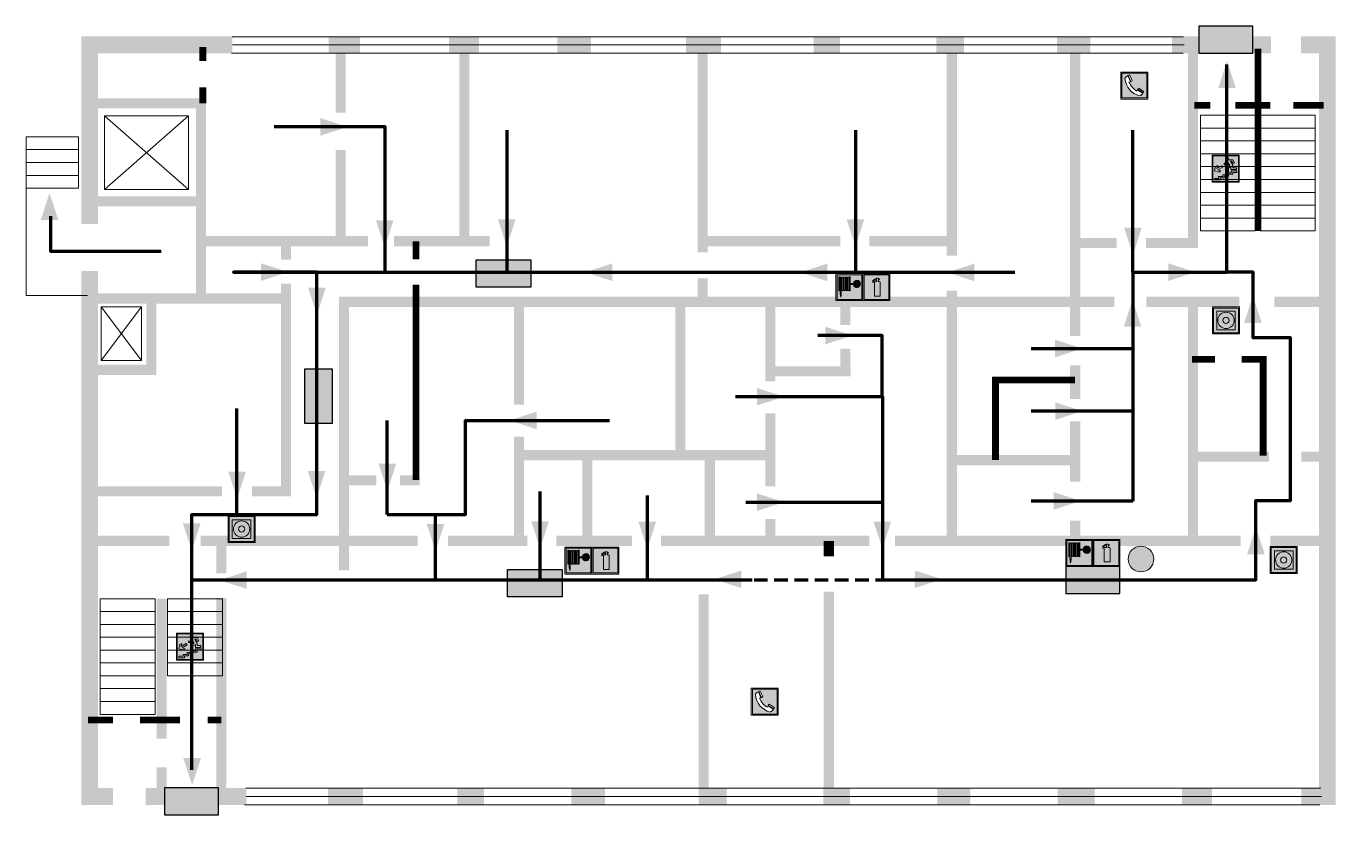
# Model space of a CAD drawing. Header units: millimetres. Extents: x 13114 to 67229, y 22859 to 38520.
# Drawn here: x 28892.5 to 29281.1, y 31337.9 to 31571.9 of the extents above; entities that cross this region are included whole.
import ezdxf

# ---------------------------------------------------------------- set-up
doc = ezdxf.new("R2010")
doc.units = ezdxf.units.MM
doc.linetypes.add('{ Wide Dash }', pattern=[12, 4, -2, 4, -2])
doc.layers.add('План_Штампы', color=7, linetype='Continuous')

# ---------------------------------------------------------------- blocks, each defined once
blk = doc.blocks.new('A$C7B4425F7')
at = {"true_color": 0xffffff}
blk.add_hatch(color=7, dxfattribs=at).paths.add_polyline_path([(0, 0), (-16, 0), (-16, -8), (0, -8)])
h = blk.add_hatch(color=126)
h.paths.add_polyline_path([(-0.2, -0.2), (-15.8, -0.2), (-15.8, -7.8), (-0.2, -7.8)])
h.paths.add_polyline_path([(-11.76, -2.03), (-11.76, -3.66), (-11.17, -3.66, -0.568275), (-11.17, -6.18), (-12.58, -6.18), (-12.58, -2.03)], flags=16)
h.paths.add_polyline_path([(-13.33, -4.12, -0.495768), (-13.59, -6.18), (-15.03, -6.18), (-15.03, -2.03), (-13.59, -2.03, -0.487973)], flags=16)
h.paths.add_polyline_path([(-10.25, -2.03), (-9.48, -2.03), (-9.48, -6.18), (-10.25, -6.18)], flags=16)
h.paths.add_polyline_path([(-13.84, -3.69), (-14.24, -3.69), (-14.24, -3.03), (-13.9, -3.03, -0.692621)], flags=0)
h.paths.add_polyline_path([(-9.15, -2.03), (-8.4, -2.03), (-8.04, -3.07), (-7.68, -2.03), (-6.93, -2.03), (-7.64, -4.1), (-6.93, -6.18), (-7.68, -6.18), (-8.04, -5.14), (-8.4, -6.18), (-9.15, -6.18), (-8.44, -4.1)], flags=16)
h.paths.add_polyline_path([(-11.76, -4.46), (-11.42, -4.46, -0.692621), (-11.36, -5.12), (-11.76, -5.12)], flags=0)
h.paths.add_polyline_path([(-13.9, -5.2), (-14.24, -5.2), (-14.24, -4.55), (-13.84, -4.55, -0.708038)], flags=0)
edge = h.paths.add_edge_path(flags=16)
edge.add_ellipse((-5.51, -4.08), major_axis=(0, 2.05), ratio=0.586184, start_angle=0, end_angle=360)
edge = h.paths.add_edge_path(flags=0)
edge.add_ellipse((-5.51, -4.08), major_axis=(0, 1.14), ratio=0.454828, start_angle=0, end_angle=360)
h.paths.add_polyline_path([(-4.13, -4.96, 0.377264), (-3.48, -4.52, 0.0555), (-3.16, -2.03), (-1.66, -2.03), (-1.66, -4.96), (-0.96, -4.96), (-0.96, -7.01), (-1.75, -7.01), (-1.75, -6.18), (-3.3, -6.18), (-3.3, -7.02), (-4.13, -7.02)], flags=16)
h.paths.add_polyline_path([(-2.73, -2.91), (-2.28, -2.91), (-2.28, -4.96), (-3.05, -4.96, 0.079136)], flags=0)
at = {"color": 126}
blk.add_lwpolyline([(-16, -8), (0, -8), (0, 0), (-16, 0)], close=True, dxfattribs=at)
blk = doc.blocks.new('вниз 3')
at = {"lineweight": 0, "true_color": 0xffffff}
h = blk.add_hatch(color=7, dxfattribs=at)
h.dxf.hatch_style = 1
h.paths.add_polyline_path([(40997.5, -4475.69), (40997.25, -4475.28), (40995.76, -4476.15), (40995.97, -4475.23), (40995.39, -4475.56), (40995.05, -4476.83), (40996.33, -4477.17), (40996.91, -4476.83), (40996, -4476.55)], flags=0)
h.paths.add_polyline_path([(40999.81, -4473.95), (41000.22, -4473.95), (41000.64, -4474.67), (41001.03, -4474.43), (41000.46, -4473.49), (41000.42, -4473.49), (40999.43, -4473.49), (40998.68, -4473.92), (40998.68, -4474.57), (40997.88, -4474.57), (40997.88, -4475), (40999.14, -4475), (40999.14, -4474.43), (40999.14, -4474.38), (40999.59, -4475.15), (40998.72, -4475.67), (40998.72, -4477.06), (40999.24, -4477.06), (40999.24, -4475.96), (40999.95, -4475.56), (40999.95, -4476.43), (41001.61, -4476.43), (41001.61, -4475.88), (41000.47, -4475.88), (41000.47, -4475.12)], flags=0)
h.paths.add_polyline_path([(40999.2, -4473.24, 1), (40998.35, -4473.24, 1)], flags=0)
h.paths.add_polyline_path([(41000.46, -4477.26), (41001.69, -4477.26), (41001.69, -4476.84), (41000.03, -4476.84), (41000.03, -4477.39), (40998.78, -4477.39), (40998.78, -4477.95), (40997.53, -4477.95), (40997.53, -4478.5), (40996.29, -4478.5), (40996.29, -4479.06), (40995.05, -4479.06), (40995.05, -4479.48), (40995.29, -4479.48), (40996.72, -4479.48), (40996.72, -4478.92), (40997.97, -4478.92), (40997.97, -4478.36), (40999.2, -4478.36), (40999.2, -4477.81), (41000.46, -4477.81)], flags=0)
h.paths.add_polyline_path([(41002.37, -4472.17), (40994.37, -4472.17), (40994.37, -4480.17), (41002.37, -4480.17)])
h.paths.add_polyline_path([(41002.16, -4479.96), (40994.57, -4479.96), (40994.57, -4472.37), (41002.16, -4472.37)], flags=16)
h.paths.add_polyline_path([(41001.61, -4475.88), (41001.61, -4476.43), (40999.95, -4476.43), (40999.95, -4475.56), (40999.24, -4475.96), (40999.24, -4477.06), (40998.72, -4477.06), (40998.72, -4475.67), (40999.59, -4475.15), (40999.14, -4474.38), (40999.14, -4474.43), (40999.14, -4475), (40997.88, -4475), (40997.88, -4474.57), (40998.68, -4474.57), (40998.68, -4473.92), (40999.43, -4473.49), (41000.42, -4473.49), (41000.46, -4473.49), (41001.03, -4474.43), (41000.64, -4474.67), (41000.22, -4473.95), (40999.81, -4473.95), (41000.47, -4475.12), (41000.47, -4475.88)], flags=0)
h.paths.add_polyline_path([(41001.69, -4476.84), (41001.69, -4477.26), (41000.46, -4477.26), (41000.46, -4477.81), (40999.2, -4477.81), (40999.2, -4478.36), (40997.97, -4478.36), (40997.97, -4478.92), (40996.72, -4478.92), (40996.72, -4479.48), (40995.05, -4479.48), (40995.05, -4479.06), (40996.29, -4479.06), (40996.29, -4478.5), (40997.53, -4478.5), (40997.53, -4477.95), (40998.78, -4477.95), (40998.78, -4477.39), (41000.03, -4477.39), (41000.03, -4476.84)], flags=0)
h.paths.add_polyline_path([(40998.35, -4473.24, -1), (40999.2, -4473.24, -1)], flags=0)
h.paths.add_polyline_path([(40997.5, -4475.69), (40996, -4476.55), (40996.91, -4476.83), (40996.33, -4477.17), (40995.05, -4476.83), (40995.39, -4475.56), (40995.97, -4475.23), (40995.76, -4476.15), (40997.25, -4475.28)], flags=0)
at = {"lineweight": 0}
h = blk.add_hatch(color=126, dxfattribs=at)
h.dxf.hatch_style = 1
h.paths.add_polyline_path([(41002.16, -4472.37), (40994.57, -4472.37), (40994.57, -4479.96), (41002.16, -4479.96)])
h.paths.add_polyline_path([(40995.97, -4475.23), (40995.76, -4476.15), (40997.25, -4475.28), (40997.5, -4475.69), (40996, -4476.55), (40996.91, -4476.83), (40996.33, -4477.17), (40995.05, -4476.83), (40995.39, -4475.56)], flags=16)
h.paths.add_polyline_path([(40997.88, -4474.57), (40998.68, -4474.57), (40998.68, -4473.92), (40999.43, -4473.49), (41000.42, -4473.49), (41000.46, -4473.49), (41001.03, -4474.43), (41000.64, -4474.67), (41000.22, -4473.95), (40999.81, -4473.95), (41000.47, -4475.12), (41000.47, -4475.88), (41001.61, -4475.88), (41001.61, -4476.43), (40999.95, -4476.43), (40999.95, -4475.56), (40999.24, -4475.96), (40999.24, -4477.06), (40998.72, -4477.06), (40998.72, -4475.67), (40999.59, -4475.15), (40999.14, -4474.38), (40999.14, -4474.43), (40999.14, -4475), (40997.88, -4475)], flags=16)
h.paths.add_polyline_path([(40998.35, -4473.24, -1), (40999.2, -4473.24, -1)], flags=16)
h.paths.add_polyline_path([(40997.53, -4477.95), (40998.78, -4477.95), (40998.78, -4477.39), (41000.03, -4477.39), (41000.03, -4476.84), (41001.69, -4476.84), (41001.69, -4477.26), (41000.46, -4477.26), (41000.46, -4477.81), (40999.2, -4477.81), (40999.2, -4478.36), (40997.97, -4478.36), (40997.97, -4478.92), (40996.72, -4478.92), (40996.72, -4479.48), (40995.05, -4479.48), (40995.05, -4479.06), (40996.29, -4479.06), (40996.29, -4478.5), (40997.53, -4478.5)], flags=16)
at = {"lineweight": 0, "true_color": 0xffffff}
h = blk.add_hatch(color=7, dxfattribs=at)
h.dxf.hatch_style = 1
h.paths.add_polyline_path([(40999.2, -4473.24, 1), (40998.35, -4473.24, 1)])
h.paths.add_polyline_path([(40999.81, -4473.95), (41000.22, -4473.95), (41000.64, -4474.67), (41001.03, -4474.43), (41000.46, -4473.49), (41000.42, -4473.49), (40999.43, -4473.49), (40998.68, -4473.92), (40998.68, -4474.57), (40997.88, -4474.57), (40997.88, -4475), (40999.14, -4475), (40999.14, -4474.43), (40999.14, -4474.38), (40999.59, -4475.15), (40998.72, -4475.67), (40998.72, -4477.06), (40999.24, -4477.06), (40999.24, -4475.96), (40999.95, -4475.56), (40999.95, -4476.43), (41001.61, -4476.43), (41001.61, -4475.88), (41000.47, -4475.88), (41000.47, -4475.12)])
h.paths.add_polyline_path([(40999.2, -4477.81), (41000.46, -4477.81), (41000.46, -4477.26), (41001.69, -4477.26), (41001.69, -4476.84), (41000.03, -4476.84), (41000.03, -4477.39), (40998.78, -4477.39), (40998.78, -4477.95), (40997.53, -4477.95), (40997.53, -4478.5), (40996.29, -4478.5), (40996.29, -4479.06), (40995.05, -4479.06), (40995.05, -4479.48), (40995.29, -4479.48), (40996.72, -4479.48), (40996.72, -4478.92), (40997.97, -4478.92), (40997.97, -4478.36), (40999.2, -4478.36)])
h.paths.add_polyline_path([(40997.5, -4475.69), (40997.25, -4475.28), (40995.76, -4476.15), (40995.97, -4475.23), (40995.39, -4475.56), (40995.05, -4476.83), (40996.33, -4477.17), (40996.91, -4476.83), (40996, -4476.55)])
at = {"color": 126, "lineweight": 0}
for points in [[(40994.37, -4472.17), (41002.37, -4472.17), (41002.37, -4480.17), (40994.37, -4480.17)], [(40994.57, -4472.37), (41002.16, -4472.37), (41002.16, -4479.96), (40994.57, -4479.96)]]:
    blk.add_lwpolyline(points, close=True, dxfattribs=at)
for points in [[(40995.05, -4476.83), (40995.39, -4475.56), (40995.97, -4475.23), (40995.76, -4476.15), (40997.25, -4475.28), (40997.5, -4475.69), (40996, -4476.55), (40996.91, -4476.83), (40996.33, -4477.17), (40995.05, -4476.83)], [(40999.14, -4474.43), (40999.14, -4475), (40997.88, -4475), (40997.88, -4474.57), (40998.68, -4474.57), (40998.68, -4473.92), (40999.43, -4473.49), (41000.42, -4473.49), (41000.46, -4473.49), (41001.03, -4474.43), (41000.64, -4474.67), (41000.22, -4473.95), (40999.81, -4473.95), (41000.47, -4475.12), (41000.47, -4475.88), (41001.61, -4475.88), (41001.61, -4476.43), (40999.95, -4476.43), (40999.95, -4475.56), (40999.24, -4475.96), (40999.24, -4477.06), (40998.72, -4477.06), (40998.72, -4475.67), (40999.59, -4475.15), (40999.14, -4474.38), (40999.14, -4474.43)], [(40995.29, -4479.48), (40995.05, -4479.48), (40995.05, -4479.06), (40996.29, -4479.06), (40996.29, -4478.5), (40997.53, -4478.5), (40997.53, -4477.95), (40998.78, -4477.95), (40998.78, -4477.39), (41000.03, -4477.39), (41000.03, -4476.84), (41001.69, -4476.84), (41001.69, -4477.26), (41000.46, -4477.26), (41000.46, -4477.81), (40999.2, -4477.81), (40999.2, -4478.36), (40997.97, -4478.36), (40997.97, -4478.92), (40996.72, -4478.92), (40996.72, -4479.48), (40995.05, -4479.48)]]:
    blk.add_lwpolyline(points, dxfattribs=at)
blk.add_circle((40998.77, -4473.24), 0.426, dxfattribs=at)
blk = doc.blocks.new('A$C32E8229D')
at = {"true_color": 0xffffff}
blk.add_hatch(color=7, dxfattribs=at).paths.add_polyline_path([(0, 0), (0, -8), (16, -8), (16, 0)])
h = blk.add_hatch(color=126)
h.paths.add_polyline_path([(0.2, -0.2), (15.8, -0.2), (15.8, -7.8), (0.2, -7.8)])
h.paths.add_polyline_path([(13.49, -2.05), (12.08, -2.05), (11.37, -2.63, 0.162397), (11.29, -2.84), (11.29, -3.63), (10.35, -3.63), (10.35, -4.05), (11.68, -4.05), (11.68, -3.48), (12.26, -4.28), (11.29, -5.1), (11.29, -6.78), (11.85, -6.78), (11.85, -5.44), (12.8, -4.64), (12.8, -5.94), (14.46, -5.94), (14.46, -5.39), (13.45, -5.39), (13.45, -3.97), (12.46, -2.59), (13.15, -2.59), (13.69, -3.34), (14.18, -3)], flags=16)
h.paths.add_polyline_path([(10.74, -1.82, 1), (11.8, -1.82, 1)], flags=16)
h.paths.add_polyline_path([(9.39, -3.59), (5.99, -3.59), (6.56, -3.03), (5.91, -3.03), (5.1, -3.83), (5.91, -4.64), (6.56, -4.64), (5.99, -4.09), (9.39, -4.09)], flags=16)
h.paths.add_polyline_path([(4.29, -1.08), (1.72, -1.08), (1.72, -6.6), (4.29, -6.6)], flags=16)
at = {"color": 126}
blk.add_lwpolyline([(16, -8), (0, -8), (0, 0), (16, 0)], close=True, dxfattribs=at)
blk = doc.blocks.new('A$C54414219')
at = {"true_color": 0xffffff}
h = blk.add_hatch(color=7, dxfattribs=at)
h.paths.add_polyline_path([(2.39, -9.45), (2.39, -18.3), (11.23, -18.3), (11.23, -9.45)], flags=0)
h.paths.add_polyline_path([(10.71, -13.87, -1), (2.92, -13.87, -1)], flags=0)
h.paths.add_polyline_path([(8.3, -13.87, -1), (5.33, -13.87, -1)], flags=0)
h.paths.add_polyline_path([(0.41, -7.47), (0.41, -20.27), (13.21, -20.27), (13.21, -7.47)])
h.paths.add_polyline_path([(0.92, -19.77), (12.71, -19.77), (12.71, -7.98), (0.92, -7.98)], flags=16)
h.paths.add_polyline_path([(11.23, -9.45), (11.23, -18.3), (2.39, -18.3), (2.39, -9.45)], flags=0)
at = {"lineweight": 5}
h = blk.add_hatch(color=242, dxfattribs=at)
h.paths.add_polyline_path([(12.71, -7.98), (0.92, -7.98), (0.92, -19.77), (12.71, -19.77)])
h.paths.add_polyline_path([(11.23, -18.3), (2.39, -18.3), (2.39, -9.45), (11.23, -9.45)], flags=16)
h.paths.add_polyline_path([(10.71, -13.87, -1), (2.92, -13.87, -1)], flags=0)
h.paths.add_polyline_path([(8.3, -13.87, -1), (5.33, -13.87, -1)], flags=0)
at = {"true_color": 0xffffff}
h = blk.add_hatch(color=7, dxfattribs=at)
h.paths.add_polyline_path([(2.39, -9.45), (2.39, -18.3), (11.23, -18.3), (11.23, -9.45)])
h.paths.add_polyline_path([(10.71, -13.87, -1), (2.92, -13.87, -1)], flags=16)
h.paths.add_polyline_path([(8.3, -13.87, -1), (5.33, -13.87, -1)], flags=0)
at = {"lineweight": 5}
h = blk.add_hatch(color=242, dxfattribs=at)
h.paths.add_polyline_path([(2.92, -13.87, 1), (10.71, -13.87, 1)])
h.paths.add_polyline_path([(8.3, -13.87, -1), (5.33, -13.87, -1)], flags=16)
at = {"color": 242, "lineweight": 5}
for p, q in [((0.41, -20.27), (0.41, -7.47)), ((0.41, -7.47), (13.21, -7.47)), ((0.41, -7.47), (13.21, -7.47)), ((13.21, -20.27), (13.21, -7.47)), ((0.41, -20.27), (13.21, -20.27))]:
    blk.add_line(p, q, dxfattribs=at)
for points in [[(0.92, -7.98), (12.71, -7.98), (12.71, -19.77), (0.92, -19.77)], [(2.39, -9.45), (11.23, -9.45), (11.23, -18.3), (2.39, -18.3)]]:
    blk.add_lwpolyline(points, close=True, dxfattribs=at)
for radius in [3.89, 1.49]:
    blk.add_circle((6.81, -13.87), radius, dxfattribs=at)
blk = doc.blocks.new('A$C37112FD5')
at = {"true_color": 0xf5f5ff}
h = blk.add_hatch(color=7, dxfattribs=at)
h.dxf.hatch_style = 1
h.paths.add_polyline_path([(12.8, -7.4), (0, -7.4), (0, -20.2), (12.8, -20.2)])
h.paths.add_polyline_path([(12.29, -7.91), (12.29, -19.69), (0.51, -19.69), (0.51, -7.91)], flags=16)
h.paths.add_polyline_path([(4.98, -9.04, -0.42597), (5.17, -9.22), (5.17, -12.25), (5.17, -15.29, -0.432244), (4.98, -15.47), (4.83, -15.47, -0.42597), (4.64, -15.29), (4.64, -12.25), (4.64, -9.22, -0.432244), (4.83, -9.04)], flags=0)
h.paths.add_polyline_path([(4.28, -9.22), (4.28, -12.25), (4.28, -15.29, -0.432244), (4.09, -15.47), (3.94, -15.47, -0.42597), (3.75, -15.29), (3.75, -12.25), (3.75, -9.22, -0.432244), (3.94, -9.04), (4.09, -9.04, -0.42597)], flags=0)
h.paths.add_polyline_path([(5.72, -9.04), (5.87, -9.04, -0.42597), (6.06, -9.22), (6.06, -12.25), (6.06, -15.29, -0.432244), (5.87, -15.47), (5.72, -15.47, -0.42597), (5.53, -15.29), (5.53, -12.25), (5.53, -9.22, -0.432244)], flags=0)
h.paths.add_polyline_path([(6.42, -8.9), (6.5, -8.9, -0.42597), (6.69, -9.08), (6.69, -12.03), (8.21, -12.03, -15.824349), (8.21, -12.47), (6.69, -12.47), (6.69, -15.42, -0.432244), (6.5, -15.6), (6.42, -15.6)], flags=0)
h.paths.add_polyline_path([(3.39, -9.22), (3.39, -12.25), (3.39, -15.29, -0.432244), (3.2, -15.47), (3.05, -15.47, -0.42597), (2.85, -15.29), (2.85, -12.25), (2.85, -9.22, -0.432244), (3.05, -9.04), (3.2, -9.04, -0.42597)], flags=0)
h.paths.add_polyline_path([(2.5, -9.22), (2.5, -16.71), (1.96, -16.71), (1.96, -9.22, -0.432244), (2.15, -9.04), (2.31, -9.04, -0.42597)], flags=0)
h.paths.add_polyline_path([(1.61, -8.9), (1.61, -15.6), (1.57, -15.6, -0.42597), (1.37, -15.42), (1.37, -12.03), (1.37, -9.09, -0.432244), (1.57, -8.9)], flags=0)
h.paths.add_polyline_path([(9.76, -10.81), (9.76, -12.03), (8.49, -12.03, -0.336371)], flags=0)
h.paths.add_polyline_path([(8.49, -12.47), (9.76, -12.47), (9.76, -13.7, -0.336371)], flags=0)
h.paths.add_polyline_path([(10.11, -10.81, -0.336371), (11.38, -12.03), (10.11, -12.03)], flags=0)
h.paths.add_polyline_path([(10.11, -12.47), (11.38, -12.47, -0.336371), (10.11, -13.7)], flags=0)
h.paths.add_polyline_path([(2.5, -16.84), (2.5, -17.05), (1.97, -17.05), (1.97, -16.84)], flags=0)
h.paths.add_polyline_path([(2.5, -17.24, -0.033778), (2.24, -18.6, -0.033778), (1.97, -17.24)], flags=0)
h = blk.add_hatch(color=242)
h.dxf.hatch_style = 1
h.paths.add_polyline_path([(12.29, -7.91), (0.51, -7.91), (0.51, -19.69), (12.29, -19.69)])
h.paths.add_polyline_path([(6.42, -15.6), (6.42, -8.9), (6.5, -8.9, -0.42597), (6.69, -9.08), (6.69, -12.03), (8.21, -12.03, -15.824349), (8.21, -12.47), (6.69, -12.47), (6.69, -15.42, -0.432244), (6.5, -15.6)], flags=16)
h.paths.add_polyline_path([(5.87, -15.47), (5.72, -15.47, -0.42597), (5.53, -15.29), (5.53, -12.25), (5.53, -9.22, -0.432244), (5.72, -9.04), (5.87, -9.04, -0.42597), (6.06, -9.22), (6.06, -12.25), (6.06, -15.29, -0.432244)], flags=16)
h.paths.add_polyline_path([(4.98, -15.47), (4.83, -15.47, -0.42597), (4.64, -15.29), (4.64, -12.25), (4.64, -9.22, -0.432244), (4.83, -9.04), (4.98, -9.04, -0.42597), (5.17, -9.22), (5.17, -12.25), (5.17, -15.29, -0.432244)], flags=16)
h.paths.add_polyline_path([(4.09, -15.47), (3.94, -15.47, -0.42597), (3.75, -15.29), (3.75, -12.25), (3.75, -9.22, -0.432244), (3.94, -9.04), (4.09, -9.04, -0.42597), (4.28, -9.22), (4.28, -12.25), (4.28, -15.29, -0.432244)], flags=16)
h.paths.add_polyline_path([(3.2, -15.47), (3.05, -15.47, -0.42597), (2.85, -15.29), (2.85, -12.25), (2.85, -9.22, -0.432244), (3.05, -9.04), (3.2, -9.04, -0.42597), (3.39, -9.22), (3.39, -12.25), (3.39, -15.29, -0.432244)], flags=16)
h.paths.add_polyline_path([(2.5, -17.05), (1.97, -17.05), (1.97, -16.84), (2.5, -16.84)], flags=16)
h.paths.add_polyline_path([(2.5, -17.24, -0.033778), (2.24, -18.6, -0.033778), (1.97, -17.24)], flags=16)
h.paths.add_polyline_path([(2.5, -16.71), (1.96, -16.71), (1.96, -9.22, -0.432244), (2.15, -9.04), (2.31, -9.04, -0.42597), (2.5, -9.22)], flags=16)
h.paths.add_polyline_path([(1.61, -15.6), (1.57, -15.6, -0.42597), (1.37, -15.42), (1.37, -12.03), (1.37, -9.09, -0.432244), (1.57, -8.9), (1.61, -8.9)], flags=16)
h.paths.add_polyline_path([(8.49, -12.47), (9.76, -12.47), (9.76, -13.7, -0.336371)], flags=0)
h.paths.add_polyline_path([(10.11, -13.7), (10.11, -12.47), (11.38, -12.47, -0.336371)], flags=0)
h.paths.add_polyline_path([(8.49, -12.03, -0.336371), (9.76, -10.81), (9.76, -12.03)], flags=0)
h.paths.add_polyline_path([(10.11, -12.03), (10.11, -10.81, -0.336371), (11.38, -12.03)], flags=0)
h = blk.add_hatch(color=7, dxfattribs=at)
h.dxf.hatch_style = 1
h.paths.add_polyline_path([(1.61, -8.9), (1.57, -8.9, 0.432244), (1.37, -9.09), (1.37, -12.03), (1.37, -15.42, 0.42597), (1.57, -15.6), (1.61, -15.6)])
h.paths.add_polyline_path([(2.5, -9.22, 0.42597), (2.31, -9.04), (2.15, -9.04, 0.432244), (1.96, -9.22), (1.96, -16.71), (2.5, -16.71)])
h.paths.add_polyline_path([(2.5, -16.84), (1.97, -16.84), (1.97, -17.05), (2.5, -17.05)])
h.paths.add_polyline_path([(2.5, -17.24), (1.97, -17.24, 0.033778), (2.24, -18.6, 0.033778)])
h.paths.add_polyline_path([(3.39, -12.25), (3.39, -9.22, 0.42597), (3.2, -9.04), (3.05, -9.04, 0.432244), (2.85, -9.22), (2.85, -12.25), (2.85, -15.29, 0.42597), (3.05, -15.47), (3.2, -15.47, 0.432244), (3.39, -15.29)])
h.paths.add_polyline_path([(4.28, -12.25), (4.28, -9.22, 0.42597), (4.09, -9.04), (3.94, -9.04, 0.432244), (3.75, -9.22), (3.75, -12.25), (3.75, -15.29, 0.42597), (3.94, -15.47), (4.09, -15.47, 0.432244), (4.28, -15.29)])
h.paths.add_polyline_path([(5.17, -12.25), (5.17, -9.22, 0.42597), (4.98, -9.04), (4.83, -9.04, 0.432244), (4.64, -9.22), (4.64, -12.25), (4.64, -15.29, 0.42597), (4.83, -15.47), (4.98, -15.47, 0.432244), (5.17, -15.29)])
h.paths.add_polyline_path([(6.06, -12.25), (6.06, -9.22, 0.42597), (5.87, -9.04), (5.72, -9.04, 0.432244), (5.53, -9.22), (5.53, -12.25), (5.53, -15.29, 0.42597), (5.72, -15.47), (5.87, -15.47, 0.432244), (6.06, -15.29)])
h.paths.add_polyline_path([(6.69, -12.47), (8.21, -12.47, 15.824349), (8.21, -12.03), (6.69, -12.03), (6.69, -9.08, 0.42597), (6.5, -8.9), (6.42, -8.9), (6.42, -15.6), (6.5, -15.6, 0.432244), (6.69, -15.42)])
h.paths.add_polyline_path([(8.49, -12.47), (9.76, -12.47), (9.76, -13.7, -0.336371)], flags=16)
h.paths.add_polyline_path([(8.49, -12.03, -0.336371), (9.76, -10.81), (9.76, -12.03)], flags=16)
h.paths.add_polyline_path([(10.11, -12.47), (11.38, -12.47, -0.336371), (10.11, -13.7)], flags=16)
h.paths.add_polyline_path([(10.11, -12.03), (10.11, -10.81, -0.336371), (11.38, -12.03)], flags=16)
h = blk.add_hatch(color=242)
h.dxf.hatch_style = 1
h.paths.add_polyline_path([(9.76, -10.81, 0.336371), (8.49, -12.03), (9.76, -12.03)])
h.paths.add_polyline_path([(10.11, -10.81), (10.11, -12.03), (11.38, -12.03, 0.336371)])
h.paths.add_polyline_path([(11.38, -12.47), (10.11, -12.47), (10.11, -13.7, 0.336371)])
h.paths.add_polyline_path([(9.76, -12.47), (8.49, -12.47, 0.336371), (9.76, -13.7)])
at = {"color": 242, "lineweight": 5}
for p, q in [((0, -20.2), (0, -7.4)), ((0, -7.4), (12.8, -7.4)), ((1.37, -12.03), (1.37, -9.08)), ((1.37, -12.03), (1.37, -15.42)), ((1.57, -8.9), (1.61, -8.9)), ((1.61, -8.9), (1.61, -15.6)), ((1.96, -16.71), (1.96, -9.22)), ((2.15, -9.04), (2.31, -9.04)), ((2.5, -16.71), (2.5, -9.22)), ((2.85, -12.25), (2.85, -9.22)), ((2.85, -12.25), (2.85, -15.29)), ((3.05, -9.04), (3.2, -9.04)), ((3.39, -12.25), (3.39, -9.22)), ((3.39, -12.25), (3.39, -15.29)), ((3.75, -12.25), (3.75, -9.22)), ((3.75, -12.25), (3.75, -15.29)), ((3.94, -9.04), (4.09, -9.04)), ((4.28, -12.25), (4.28, -9.22)), ((4.28, -12.25), (4.28, -15.29)), ((4.64, -12.25), (4.64, -9.22)), ((4.64, -12.25), (4.64, -15.29)), ((4.83, -9.04), (4.98, -9.04)), ((5.17, -12.25), (5.17, -9.22)), ((5.17, -12.25), (5.17, -15.29)), ((5.53, -12.25), (5.53, -9.22)), ((5.53, -12.25), (5.53, -15.29)), ((5.72, -9.04), (5.87, -9.04)), ((6.06, -12.25), (6.06, -9.22)), ((6.06, -12.25), (6.06, -15.29)), ((6.42, -8.9), (6.42, -15.6)), ((6.5, -8.9), (6.42, -8.9)), ((6.69, -12.03), (6.69, -9.08)), ((8.21, -12.03), (6.69, -12.03)), ((9.76, -12.03), (8.49, -12.03)), ((9.76, -10.81), (9.76, -12.03)), ((10.11, -10.81), (10.11, -12.03)), ((11.38, -12.03), (10.11, -12.03)), ((12.8, -20.2), (12.8, -7.4)), ((1.57, -15.6), (1.61, -15.6)), ((1.96, -16.71), (2.5, -16.71)), ((1.97, -16.84), (2.5, -16.84)), ((1.97, -17.05), (1.97, -16.84)), ((2.5, -17.05), (1.97, -17.05)), ((1.97, -17.24), (2.5, -17.24)), ((2.5, -16.84), (2.5, -17.05)), ((3.05, -15.47), (3.2, -15.47)), ((3.94, -15.47), (4.09, -15.47)), ((4.83, -15.47), (4.98, -15.47)), ((5.72, -15.47), (5.87, -15.47)), ((6.42, -15.6), (6.5, -15.6)), ((8.21, -12.47), (6.69, -12.47)), ((6.69, -12.47), (6.69, -15.42)), ((9.76, -12.47), (8.49, -12.47)), ((9.76, -12.47), (9.76, -13.7)), ((11.38, -12.47), (10.11, -12.47)), ((10.11, -12.47), (10.11, -13.7)), ((0, -20.2), (12.8, -20.2))]:
    blk.add_line(p, q, dxfattribs=at)
blk.add_lwpolyline([(0.51, -7.91), (12.29, -7.91), (12.29, -19.69), (0.51, -19.69)], close=True, dxfattribs=at)
for centre, radius, start, end in [((1.56, -9.09), 0.182, 87.10267, 180.60715), ((2.15, -9.22), 0.182, 87.10267, 180.60715), ((2.32, -9.22), 0.182, 359.39285, 92.89733), ((3.04, -9.22), 0.182, 87.10267, 180.60715), ((3.21, -9.22), 0.182, 359.39285, 92.89733), ((3.93, -9.22), 0.182, 87.10267, 180.60715), ((4.1, -9.22), 0.182, 359.39285, 92.89733), ((4.82, -9.22), 0.182, 87.10267, 180.60715), ((4.99, -9.22), 0.182, 359.39285, 92.89733), ((5.71, -9.22), 0.182, 87.10267, 180.60715), ((5.88, -9.22), 0.182, 359.39285, 92.89733), ((6.51, -9.09), 0.182, 359.39285, 92.89733), ((9.93, -12.25), 1.74, 187.23185, 172.76815), ((9.93, -12.25), 1.46, 96.99266, 171.35851), ((9.93, -12.25), 1.46, 8.64149, 83.00734), ((1.56, -15.42), 0.182, 179.39285, 272.89733), ((12.17, -15.98), 10.27, 187.04098, 194.7793), ((-7.7, -15.98), 10.27, 345.2207, 352.95902), ((3.04, -15.29), 0.182, 179.39285, 272.89733), ((3.21, -15.29), 0.182, 267.10267, 0.60715), ((3.93, -15.29), 0.182, 179.39285, 272.89733), ((4.1, -15.29), 0.182, 267.10267, 0.60715), ((4.82, -15.29), 0.182, 179.39285, 272.89733), ((4.99, -15.29), 0.182, 267.10267, 0.60715), ((5.71, -15.29), 0.182, 179.39285, 272.89733), ((5.88, -15.29), 0.182, 267.10267, 0.60715), ((6.51, -15.42), 0.182, 267.10267, 0.60715), ((9.93, -12.25), 1.46, 188.64149, 263.00734), ((9.93, -12.25), 1.46, 276.99266, 351.35851)]:
    blk.add_arc(centre, radius, start, end, dxfattribs=at)
blk = doc.blocks.new('A$C3AD82952')
at = {"true_color": 0xf5f5ff}
h = blk.add_hatch(color=7, dxfattribs=at)
h.dxf.hatch_style = 1
h.paths.add_polyline_path([(8.21, 8.73, 0.414214), (7.89, 9.05), (7.22, 9.05), (7.22, 9.92), (7.59, 9.92, 1), (7.57, 10.36), (7.22, 10.36), (7.22, 10.6), (6.43, 10.6), (6.43, 10.36), (6.01, 10.36), (4.74, 9.59), (4.74, 8.69), (4.98, 8.73), (4.98, 9.26), (6.12, 9.91), (6.43, 9.91), (6.43, 9.05), (5.76, 9.05, 0.414214), (5.44, 8.73), (5.44, 2.2), (8.21, 2.2)], flags=0)
h.paths.add_polyline_path([(12.8, 12.8), (0, 12.8), (0, 0), (12.8, 0)])
h.paths.add_polyline_path([(0.51, 12.29), (12.29, 12.29), (12.29, 0.51), (0.51, 0.51)], flags=16)
h.paths.add_polyline_path([(4.74, 9.59), (6.01, 10.36), (6.43, 10.36), (6.43, 10.6), (7.22, 10.6), (7.22, 10.36), (7.59, 10.36, -0.94586), (7.59, 9.92), (7.22, 9.92), (7.22, 9.05), (7.89, 9.05, -0.414214), (8.21, 8.73), (8.21, 2.2), (5.44, 2.2), (5.44, 8.73, -0.414214), (5.76, 9.05), (6.43, 9.05), (6.43, 9.91), (6.12, 9.91), (4.98, 9.26), (4.98, 8.73), (4.74, 8.69)], flags=0)
h = blk.add_hatch(color=242)
h.dxf.hatch_style = 1
h.paths.add_polyline_path([(12.29, 12.29), (0.51, 12.29), (0.51, 0.51), (12.29, 0.51)])
h.paths.add_polyline_path([(4.74, 8.69), (4.74, 9.59), (6.01, 10.36), (6.43, 10.36), (6.43, 10.6), (7.22, 10.6), (7.22, 10.36), (7.59, 10.36, -0.94586), (7.59, 9.92), (7.22, 9.92), (7.22, 9.05), (7.89, 9.05, -0.414214), (8.21, 8.73), (8.21, 2.2), (5.44, 2.2), (5.44, 8.73, -0.414214), (5.76, 9.05), (6.43, 9.05), (6.43, 9.91), (6.12, 9.91), (4.98, 9.26), (4.98, 8.73)], flags=16)
h = blk.add_hatch(color=7, dxfattribs=at)
h.dxf.hatch_style = 1
h.paths.add_polyline_path([(8.21, 8.73, 0.414214), (7.89, 9.05), (7.22, 9.05), (7.22, 9.92), (7.59, 9.92, 1), (7.57, 10.36), (7.22, 10.36), (7.22, 10.6), (6.43, 10.6), (6.43, 10.36), (6.01, 10.36), (4.74, 9.59), (4.74, 8.69), (4.98, 8.73), (4.98, 9.26), (6.12, 9.91), (6.43, 9.91), (6.43, 9.05), (5.76, 9.05, 0.414214), (5.44, 8.73), (5.44, 2.2), (8.21, 2.2)])
at = {"color": 242, "lineweight": 5}
for p, q in [((0, 0), (0, 12.8)), ((0, 12.8), (12.8, 12.8)), ((12.8, 0), (12.8, 12.8)), ((6.01, 10.36), (4.74, 9.59)), ((4.74, 9.59), (4.74, 8.69)), ((4.74, 8.69), (4.98, 8.73)), ((4.98, 9.26), (6.12, 9.91)), ((4.98, 8.73), (4.98, 9.26)), ((5.44, 2.2), (5.44, 8.73)), ((5.76, 9.05), (6.43, 9.05)), ((6.01, 10.36), (6.43, 10.36)), ((6.12, 9.91), (6.43, 9.91)), ((7.22, 10.6), (6.43, 10.6)), ((6.43, 10.6), (6.43, 10.36)), ((6.43, 9.91), (6.43, 9.05)), ((7.22, 10.36), (7.22, 10.6)), ((7.59, 10.36), (7.22, 10.36)), ((7.22, 9.05), (7.22, 9.92)), ((7.59, 9.92), (7.22, 9.92)), ((7.89, 9.05), (7.22, 9.05)), ((8.21, 2.2), (8.21, 8.73)), ((0, 0), (12.8, 0)), ((5.44, 2.2), (8.21, 2.2))]:
    blk.add_line(p, q, dxfattribs=at)
blk.add_lwpolyline([(0.51, 12.29), (12.29, 12.29), (12.29, 0.51), (0.51, 0.51)], close=True, dxfattribs=at)
for centre, radius, start, end in [((5.76, 8.73), 0.32, 90, 180), ((7.58, 10.14), 0.223, 273.18746, 86.81254), ((7.89, 8.73), 0.32, 0, 90)]:
    blk.add_arc(centre, radius, start, end, dxfattribs=at)
blk = doc.blocks.new('A$C7B8C2D5B')
at = {"lineweight": 0}
h = blk.add_hatch(color=5, dxfattribs=at)
h.dxf.hatch_style = 1
h.paths.add_polyline_path([(1.4, -3.02, 1), (-2.11, -3.02, 1)])
at = {"color": 5, "lineweight": 0}
blk.add_circle((-0.36, -3.02), 1.75, dxfattribs=at)
blk = doc.blocks.new('A$C456E1F9C')
at = {"lineweight": 5}
h = blk.add_hatch(color=242, dxfattribs=at)
h.paths.add_polyline_path([(0.51, -1.47), (0.51, -13.26), (12.29, -13.26), (12.29, -1.47)])
h.paths.add_polyline_path([(5.42, -4.95, -0.254479), (4.78, -5.4), (3.52, -2.53, -0.209735), (4.23, -2.4)], flags=16)
h.paths.add_polyline_path([(8.53, -8.6), (10.87, -10.17), (10.54, -10.76), (8.03, -9.13, -0.192251)], flags=16)
h.paths.add_polyline_path([(4.61, -5.49, 0.005518), (3.87, -5.72, 0.128647), (7.49, -10.01, 0.00809), (7.83, -9.33), (10.47, -10.97, -0.16736), (8.99, -12.25, -0.327862), (1.95, -3.95, -0.166952), (3.36, -2.62)], flags=16)
at = {"color": 242, "lineweight": 5}
for p, q in [((0, -13.77), (0, -0.97)), ((12.8, -0.97), (0, -0.97)), ((4.61, -5.49), (3.36, -2.62)), ((3.52, -2.53), (4.78, -5.4)), ((4.23, -2.4), (5.42, -4.95)), ((12.8, -13.77), (12.8, -0.97)), ((7.83, -9.33), (10.47, -10.97)), ((8.03, -9.13), (10.54, -10.76)), ((10.81, -10.12), (8.53, -8.6)), ((10.54, -10.76), (10.8, -10.3)), ((10.8, -10.3), (10.81, -10.12)), ((0, -13.77), (12.8, -13.77))]:
    blk.add_line(p, q, dxfattribs=at)
blk.add_lwpolyline([(0.51, -1.47), (12.29, -1.47), (12.29, -13.26), (0.51, -13.26)], close=True, dxfattribs=at)
for centre, radius, start, end in [((4.59, -5.34), 2.99, 114.28453, 152.19739), ((11.12, -3.31), 9.19, 183.99153, 256.60086), ((4.02, -3.27), 0.891, 76.32839, 123.70924), ((14.98, -39.1), 35.17, 107.14873, 108.41345), ((13.86, -0.94), 11.08, 205.55365, 234.87622), ((4.68, -4.59), 0.824, 276.9621, 334.07228), ((-13.31, 0.8), 23.44, 332.54871, 334.40268), ((8.94, -9.5), 0.989, 114.40924, 157.93883), ((7.87, -9.46), 3, 291.92908, 329.9329)]:
    blk.add_arc(centre, radius, start, end, dxfattribs=at)

msp = doc.modelspace()

# ---------------------------------------------------------------- linework, layer by layer
at = {"lineweight": 0}
for points, const_width in [([(28911.37, 31513.2), (28911.37, 31566.37), (28953.7, 31566.37)], 5), ([(28944.94, 31561.55), (28944.94, 31565.7)], 2), ([(28982.26, 31566.37), (28991.55, 31566.37)], 5), ([(28985.86, 31546.22), (28985.86, 31564.43)], 3), ([(29017.97, 31566.37), (29026.9, 31566.37)], 5), ([(29022.54, 31508.11), (29022.54, 31566.39)], 3), ([(29050.1, 31566.37), (29060.1, 31566.37)], 5), ([(29088.31, 31566.37), (29098.66, 31566.37)], 5), ([(29093.23, 31504.77), (29093.23, 31565.77)], 3), ([(29126.16, 31566.37), (29134.01, 31566.37)], 5), ([(29162.58, 31566.37), (29170.79, 31566.37)], 5), ([(29167.17, 31503.83), (29167.17, 31565.74)], 3), ([(29198.39, 31566.37), (29208.24, 31566.37)], 5), ([(29232.44, 31566.37), (29243.64, 31566.37)], 5), ([(29238.72, 31566.37), (29238.72, 31506.08)], 3), ([(29253.94, 31566.37), (29261.89, 31566.37)], 5), ([(29257.99, 31511.17), (29257.99, 31565.19)], 2), ([(29270.74, 31566.37), (29278.58, 31566.37), (29278.58, 31475.63)], 5), ([(28944.94, 31549.02), (28944.94, 31553.73)], 2), ([(28912.94, 31549.02), (28944.38, 31549.02), (28944.38, 31491.11), (28910.08, 31491.11), (28929.64, 31491.11), (28929.64, 31469.94), (28911.01, 31469.94), (28931.16, 31469.94)], 3), ([(29239.08, 31548.41), (29243.9, 31548.41)], 2), ([(29251.28, 31548.41), (29261.65, 31548.41)], 2), ([(29268.5, 31548.41), (29277.48, 31548.41)], 2), ([(28985.86, 31508.11), (28985.86, 31535.15)], 3), ([(28944.38, 31519.96), (28912.18, 31519.96)], 3), ([(28969.64, 31502.62), (28969.64, 31508.11), (28945.26, 31508.11), (28993.92, 31508.11)], 3), ([(29001.67, 31508.11), (29030, 31508.11)], 3), ([(29008.18, 31508.11), (29008.18, 31502.68)], 2), ([(28918.32, 31343.39), (28911.37, 31343.39), (28911.37, 31499.23)], 5), ([(28969.64, 31484.61), (28969.64, 31495.55)], 3), ([(29008.18, 31437.22), (29008.18, 31495.24)], 2), ([(29093.23, 31497.07), (29093.23, 31491.2)], 3), ([(28929.64, 31491.11), (28969.54, 31491.11)], 3), ([(28986.84, 31432.53), (28986.84, 31490.11), (29005.25, 31490.11)], 3), ([(29004.26, 31490.11), (29024.2, 31490.11)], 3), ([(29024.2, 31490.11), (29078.78, 31490.11)], 3), ([(29038.75, 31459.64), (29038.75, 31490.11)], 3), ([(29078.78, 31490.11), (29215.33, 31490.11)], 3), ([(29086.63, 31444.62), (29086.63, 31490.11)], 3), ([(29113.28, 31466.52), (29113.28, 31490.11)], 3), ([(29167.17, 31419.21), (29167.17, 31493.43)], 3), ([(29203.75, 31490.11), (29203.75, 31480.03)], 3), ([(29224.84, 31490.11), (29252.43, 31490.11)], 3), ([(29238.72, 31491.28), (29238.72, 31419.21)], 3), ([(29262.84, 31490.11), (29277.58, 31490.11)], 3), ([(29135.59, 31488.9), (29135.59, 31483.21)], 3), ([(28969.64, 31471.42), (28969.64, 31484.7)], 3), ([(29278.58, 31481.45), (29278.58, 31343.39), (29270.84, 31343.39)], 5), ([(29135.59, 31476.22), (29135.59, 31470.36)], 3), ([(28969.64, 31471.42), (28969.64, 31433.87), (28959.53, 31433.87)], 3), ([(29203.75, 31461.34), (29203.75, 31471.32)], 3), ([(29113.28, 31469.5), (29137.18, 31469.5)], 3), ([(29203.75, 31466.93), (29180.11, 31466.93), (29180.11, 31443.16)], 2), ([(29113.28, 31444.62), (29113.28, 31457.06)], 3), ([(29167.17, 31443.16), (29203.75, 31443.16), (29203.75, 31454.68)], 3), ([(29038.75, 31419.21), (29038.75, 31450.1)], 3), ([(29095.35, 31419.21), (29095.35, 31444.62), (29039.3, 31444.62)], 3), ([(29059, 31419.21), (29059, 31446.19)], 3), ([(29095.35, 31444.62), (29113.28, 31444.62), (29113.28, 31435.41)], 3), ([(29203.75, 31443.16), (29203.75, 31436.76)], 3), ([(29238.72, 31444.18), (29261.22, 31444.18)], 3), ([(29278.58, 31444.18), (29270.83, 31444.18)], 3), ([(28996.44, 31437.19), (28986.84, 31437.19)], 3), ([(29009.26, 31437.19), (29003.41, 31437.19)], 3), ([(28950.61, 31433.87), (28911.44, 31433.87)], 3), ([(28986.84, 31419.21), (28986.84, 31432.53)], 3), ([(29113.28, 31419.21), (29113.28, 31425.71)], 3), ([(29203.75, 31419.21), (29203.75, 31425.24)], 3), ([(28912.07, 31419.21), (28935.05, 31419.21)], 3), ([(28944.31, 31419.21), (28986.49, 31419.21), (28986.49, 31419.21)], 3), ([(28950.41, 31418.73), (28950.41, 31409.55)], 3), ([(28986.84, 31410.47), (28986.84, 31419.21), (29008.73, 31419.21)], 3), ([(29017.68, 31419.21), (29041.26, 31419.21)], 3), ([(29049.79, 31419.21), (29072.23, 31419.21)], 3), ([(29080.9, 31419.21), (29142.64, 31419.21)], 3), ([(29130.67, 31419.21), (29130.67, 31414.57)], 3), ([(29150.3, 31419.21), (29252.83, 31419.21)], 3), ([(29261.69, 31419.21), (29278.22, 31419.21)], 3), ([(28932.75, 31360.49), (28932.75, 31402.07)], 3), ([(28950.41, 31402.3), (28950.41, 31343.39)], 3), ([(29093.52, 31403.37), (29093.52, 31343.39)], 3), ([(29130.67, 31404.09), (29130.67, 31344.12)], 3), ([(28910.92, 31366.09), (28918.31, 31366.09)], 2), ([(28926.3, 31366.09), (28938.13, 31366.09)], 2), ([(28950.41, 31366.09), (28946.41, 31366.09)], 2), ([(28932.75, 31343.98), (28932.75, 31352)], 3), ([(28927.94, 31343.39), (28936.77, 31343.39)], 5), ([(28947.18, 31343.39), (28957.81, 31343.39)], 5), ([(28992.45, 31343.39), (28982.07, 31343.39)], 5), ([(29028.35, 31343.39), (29020.45, 31343.39)], 5), ([(29064.25, 31343.39), (29054.32, 31343.39)], 5), ([(29100.38, 31343.39), (29092.02, 31343.39)], 5), ([(29136.95, 31343.39), (29129.05, 31343.39)], 5), ([(29172.67, 31343.39), (29162.82, 31343.39)], 5), ([(29209.57, 31343.39), (29198.59, 31343.39)], 5), ([(29244.36, 31343.39), (29235.49, 31343.39)], 5)]:
    msp.add_lwpolyline(points, dxfattribs=dict(at, const_width=const_width))
for points in [[(28953.6, 31568.77), (29235.94, 31568.77)], [(28953.7, 31566.37), (29236.04, 31566.37)], [(28953.48, 31563.93), (29235.82, 31563.93)], [(28915.76, 31523.47), (28940.65, 31545.34)], [(28915.76, 31545.34), (28940.65, 31523.47)], [(28892.54, 31539.1), (28892.54, 31491.99), (28910.76, 31491.99)], [(28914.74, 31472.67), (28926.75, 31488.68)], [(28914.74, 31488.68), (28926.75, 31472.67)], [(28957.66, 31345.82), (29276.65, 31345.82)], [(28957.3, 31340.9), (29276.29, 31340.9)], [(28957.81, 31343.39), (29276.81, 31343.39)]]:
    msp.add_lwpolyline(points, dxfattribs=at)
at = {"lineweight": 100}
for points, const_width in [([(29203.75, 31490.11), (29203.75, 31566.37)], 3), ([(29093.23, 31508.11), (29134.06, 31508.11)], 3), ([(29142.68, 31508.11), (29166.79, 31508.11)], 3), ([(29203.14, 31507.58), (29216.04, 31507.58)], 3), ([(29224.74, 31507.58), (29238.28, 31507.58)], 3), ([(29245.21, 31473.06), (29238.46, 31473.06)], 2), ([(29259.53, 31444.53), (29259.53, 31473.06), (29253.12, 31473.06)], 2)]:
    msp.add_lwpolyline(points, dxfattribs=dict(at, const_width=const_width))
at = {"color": 126, "lineweight": 100, "true_color": 0x008754}
for points in [[(29220.9, 31498.89), (29248.7, 31498.89), (29248.7, 31560.5)], [(28998.99, 31498.89), (28998.99, 31542.01), (28966.09, 31542.01)], [(29035.22, 31498.89), (29035.22, 31541.05)], [(29138.68, 31498.89), (29138.68, 31541.05)], [(29220.9, 31498.89), (29220.9, 31541.05)], [(28899.72, 31515.56), (28899.72, 31505.19), (28932.62, 31505.19)], [(28941.7, 31351.29), (28941.7, 31427.02), (28978.78, 31427.02), (28978.78, 31498.89), (28954.06, 31498.89), (29074.3, 31498.89)], [(29074.3, 31498.89), (29185.88, 31498.89)], [(29150.05, 31407.69), (29257.39, 31407.69), (29257.39, 31431.14), (29267.6, 31431.14), (29267.6, 31479.47), (29256.54, 31479.47), (29256.54, 31498.89), (29248.7, 31498.89)], [(29220.9, 31498.89), (29220.9, 31436.99)], [(29146.47, 31462.01), (29146.47, 31480.1), (29127.37, 31480.1)], [(29220.9, 31476.22), (29190.71, 31476.22)], [(29102.93, 31462.03), (29146.54, 31462.03), (29146.54, 31407.69), (29150.05, 31407.69)], [(28954.99, 31427.02), (28954.99, 31458.52)], [(29190.71, 31457.83), (29220.9, 31457.83)], [(28999.67, 31427.02), (29022.83, 31427.02), (29022.83, 31454.96), (29065.56, 31454.96)], [(28999.67, 31427.02), (28999.67, 31454.96)], [(29220.9, 31436.99), (29220.9, 31430.99)], [(29045, 31407.69), (29045, 31433.87)], [(29076.89, 31407.69), (29076.89, 31432.69)], [(29106.04, 31430.69), (29144.24, 31430.69), (29146.54, 31430.69)], [(29220.9, 31430.99), (29190.71, 31430.99)], [(29013.99, 31407.69), (29013.99, 31427.02)], [(28941.7, 31407.69), (29107.91, 31407.69)]]:
    msp.add_lwpolyline(points, dxfattribs=at)
at = {"lineweight": 0}
for points in [[(28915.76, 31545.34), (28940.65, 31545.34), (28940.65, 31523.47), (28915.76, 31523.47)], [(29240.89, 31541.65), (29257.17, 31541.65), (29257.17, 31545.46), (29240.89, 31545.46)], [(29258.65, 31541.65), (29274.93, 31541.65), (29274.93, 31545.46), (29258.65, 31545.46)], [(28892.54, 31535.28), (28908.1, 31535.28), (28908.1, 31539.1), (28892.54, 31539.1)], [(29240.89, 31537.84), (29257.17, 31537.84), (29257.17, 31541.65), (29240.89, 31541.65)], [(29258.65, 31537.84), (29274.93, 31537.84), (29274.93, 31541.65), (29258.65, 31541.65)], [(28892.54, 31531.45), (28908.1, 31531.45), (28908.1, 31535.28), (28892.54, 31535.28)], [(29240.89, 31534.03), (29257.17, 31534.03), (29257.17, 31537.84), (29240.89, 31537.84)], [(29240.89, 31530.22), (29257.17, 31530.22), (29257.17, 31534.03), (29240.89, 31534.03)], [(29258.65, 31534.03), (29274.93, 31534.03), (29274.93, 31537.84), (29258.65, 31537.84)], [(29258.65, 31530.22), (29274.93, 31530.22), (29274.93, 31534.03), (29258.65, 31534.03)], [(28892.54, 31527.63), (28908.1, 31527.63), (28908.1, 31531.45), (28892.54, 31531.45)], [(29240.89, 31526.41), (29257.17, 31526.41), (29257.17, 31530.22), (29240.89, 31530.22)], [(29258.65, 31526.41), (29274.93, 31526.41), (29274.93, 31530.22), (29258.65, 31530.22)], [(28892.54, 31523.81), (28908.1, 31523.81), (28908.1, 31527.63), (28892.54, 31527.63)], [(29240.89, 31522.6), (29257.17, 31522.6), (29257.17, 31526.41), (29240.89, 31526.41)], [(29258.65, 31522.6), (29274.93, 31522.6), (29274.93, 31526.41), (29258.65, 31526.41)], [(29240.89, 31518.79), (29257.17, 31518.79), (29257.17, 31522.6), (29240.89, 31522.6)], [(29258.65, 31518.79), (29274.93, 31518.79), (29274.93, 31522.6), (29258.65, 31522.6)], [(29240.89, 31514.98), (29257.17, 31514.98), (29257.17, 31518.79), (29240.89, 31518.79)], [(29258.65, 31514.98), (29274.93, 31514.98), (29274.93, 31518.79), (29258.65, 31518.79)], [(29240.89, 31511.17), (29257.17, 31511.17), (29257.17, 31514.98), (29240.89, 31514.98)], [(29258.65, 31511.17), (29274.93, 31511.17), (29274.93, 31514.98), (29258.65, 31514.98)], [(28914.74, 31472.67), (28926.75, 31472.67), (28926.75, 31488.68), (28914.74, 31488.68)], [(28914.48, 31398.22), (28930.76, 31398.22), (28930.76, 31402.03), (28914.48, 31402.03)], [(28934.51, 31398.22), (28950.79, 31398.22), (28950.79, 31402.03), (28934.51, 31402.03)], [(28914.48, 31394.41), (28930.76, 31394.41), (28930.76, 31398.22), (28914.48, 31398.22)], [(28934.51, 31394.41), (28950.79, 31394.41), (28950.79, 31398.22), (28934.51, 31398.22)], [(28914.48, 31390.6), (28930.76, 31390.6), (28930.76, 31394.41), (28914.48, 31394.41)], [(28934.51, 31390.6), (28950.79, 31390.6), (28950.79, 31394.41), (28934.51, 31394.41)], [(28914.48, 31386.79), (28930.76, 31386.79), (28930.76, 31390.6), (28914.48, 31390.6)], [(28934.51, 31386.79), (28950.79, 31386.79), (28950.79, 31390.6), (28934.51, 31390.6)], [(28914.48, 31382.98), (28930.76, 31382.98), (28930.76, 31386.79), (28914.48, 31386.79)], [(28934.51, 31382.98), (28950.79, 31382.98), (28950.79, 31386.79), (28934.51, 31386.79)], [(28914.48, 31379.17), (28930.76, 31379.17), (28930.76, 31382.98), (28914.48, 31382.98)], [(28934.51, 31379.17), (28950.79, 31379.17), (28950.79, 31382.98), (28934.51, 31382.98)], [(28914.48, 31375.36), (28930.76, 31375.36), (28930.76, 31379.17), (28914.48, 31379.17)], [(28914.48, 31371.55), (28930.76, 31371.55), (28930.76, 31375.36), (28914.48, 31375.36)], [(28914.48, 31367.74), (28930.76, 31367.74), (28930.76, 31371.55), (28914.48, 31371.55)]]:
    msp.add_lwpolyline(points, close=True, dxfattribs=at)
at = {"color": 126, "linetype": '{ Wide Dash }', "lineweight": 100, "true_color": 0x008754}
for points in [[(29078.67, 31498.89), (29107.48, 31498.89)], [(29108.49, 31407.69), (29147.42, 31407.69)]]:
    msp.add_lwpolyline(points, dxfattribs=at)
at = {"layer": 'План_Штампы', "color": 126, "true_color": 0x008754}
for points in [[(29251.43, 31553.52), (29246.2, 31553.53), (29248.79, 31561.55)], [(28979.84, 31539.38), (28979.85, 31544.61), (28987.87, 31542.02)], [(28902.09, 31514.39), (28896.87, 31514.41), (28899.46, 31522.43)], [(29032.48, 31514.57), (29037.71, 31514.56), (29035.12, 31506.54)], [(29135.94, 31514.57), (29141.17, 31514.56), (29138.58, 31506.54)], [(28996.28, 31514.33), (29001.51, 31514.32), (28998.92, 31506.3)], [(29218.26, 31512.08), (29223.49, 31512.07), (29220.9, 31504.05)], [(28962.22, 31496.33), (28962.23, 31501.55), (28970.25, 31498.96)], [(29066.42, 31501.51), (29066.41, 31496.29), (29058.39, 31498.88)], [(29130.23, 31501.47), (29130.22, 31496.24), (29122.2, 31498.83)], [(29173.87, 31501.46), (29173.85, 31496.24), (29165.84, 31498.83)], [(29231.43, 31496.3), (29231.44, 31501.53), (29239.46, 31498.94)], [(28976.17, 31494.3), (28981.4, 31494.29), (28978.81, 31486.27)], [(29259.1, 31483.81), (29253.87, 31483.82), (29256.46, 31491.84)], [(29223.4, 31482.71), (29218.18, 31482.73), (29220.77, 31490.75)], [(29129.63, 31477.5), (29129.65, 31482.72), (29137.67, 31480.13)], [(29197.8, 31473.64), (29197.81, 31478.87), (29205.83, 31476.28)], [(29109.32, 31459.35), (29109.33, 31464.58), (29117.35, 31461.99)], [(29197.84, 31455.09), (29197.85, 31460.31), (29205.87, 31457.72)], [(29043.98, 31457.55), (29043.97, 31452.32), (29035.95, 31454.91)], [(28997.07, 31442.16), (29002.3, 31442.14), (28999.71, 31434.12)], [(28952.49, 31439.74), (28957.71, 31439.72), (28955.12, 31431.71)], [(28976.06, 31439.94), (28981.29, 31439.92), (28978.7, 31431.91)], [(29109.34, 31428.06), (29109.35, 31433.29), (29117.37, 31430.7)], [(29197.34, 31428.44), (29197.35, 31433.67), (29205.37, 31431.08)], [(28939.04, 31424.37), (28944.26, 31424.36), (28941.67, 31416.34)], [(29011.36, 31424.26), (29016.58, 31424.25), (29013.99, 31416.23)], [(29042.38, 31425.01), (29047.61, 31425), (29045.02, 31416.98)], [(29074.18, 31424.87), (29079.41, 31424.86), (29076.82, 31416.84)], [(29143.92, 31424.95), (29149.14, 31424.94), (29146.55, 31416.92)], [(29260, 31415.2), (29254.77, 31415.22), (29257.36, 31423.24)], [(28957.96, 31410.18), (28957.95, 31404.95), (28949.93, 31407.54)], [(29104.74, 31410.43), (29104.73, 31405.21), (29096.71, 31407.8)], [(29156.17, 31405.21), (29156.19, 31410.43), (29164.21, 31407.84)], [(28939.14, 31354.8), (28944.37, 31354.79), (28941.78, 31346.77)]]:
    msp.add_solid(points, dxfattribs=at)

# ---------------------------------------------------------------- block references
for name, p, xscale, yscale, zscale in [('A$C456E1F9C', (29217.3, 31558.88), 0.625, 0.625, 0.625), ('A$C37112FD5', (29132.79, 31503.1), 0.6249984004534781, 0.6249984004534781, 0.6249984004534781), ('A$C3AD82952', (29140.79, 31490.47), 0.625, 0.625, 0.625), ('A$C54414219', (29244.25, 31493.27), 0.625, 0.625, 0.625), ('A$C54414219', (28952.2, 31431.38), 0.625, 0.625, 0.625), ('A$C37112FD5', (29200.99, 31424.24), 0.6249984004534781, 0.6249984004534781, 0.6249984004534781), ('A$C3AD82952', (29208.99, 31411.61), 0.625, 0.625, 0.625), ('A$C7B8C2D5B', (29224.06, 31420.38), 2.177419353276491, 2.177419353276491, 2.177419353276491), ('A$C54414219', (29261.37, 31422.2), 0.625, 0.625, 0.625), ('A$C37112FD5', (29052.39, 31422), 0.6249984004534781, 0.6249984004534781, 0.6249984004534781), ('A$C3AD82952', (29060.39, 31409.37), 0.625, 0.625, 0.625), ('A$C456E1F9C', (29107.66, 31376.09), 0.625, 0.625, 0.625)]:
    msp.add_blockref(name, p, dxfattribs=dict(xscale=xscale, yscale=yscale, zscale=zscale))
at = {"color": 126, "true_color": 0x008754}
for p in [(-11749.97, 36005.78), (-12057.23, 35864.02)]:
    msp.add_blockref('вниз 3', p, dxfattribs=at)
at = {"layer": 'План_Штампы'}
for p in [(29256.44, 31571.89), (28949.55, 31345.94)]:
    msp.add_blockref('A$C7B4425F7', p, dxfattribs=at)
at = {"layer": 'План_Штампы', "color": 126, "true_color": 0x008754, "xscale": 1.012510887696, "yscale": 1.012510887696, "zscale": 1.012510887696}
for p, rotation in [((29026.08, 31502.59), 359.9978653237145), ((28975.17, 31454.05), 89.99786532371449), ((29035.33, 31410.73), 359.9978653237145)]:
    msp.add_blockref('A$C32E8229D', p, dxfattribs=dict(at, rotation=rotation))
at = {"layer": 'План_Штампы', "color": 126, "true_color": 0x008754, "xscale": -1}
msp.add_blockref('A$C32E8229D', (29216.99, 31411.61), dxfattribs=at)

doc.saveas('drawing.dxf')
